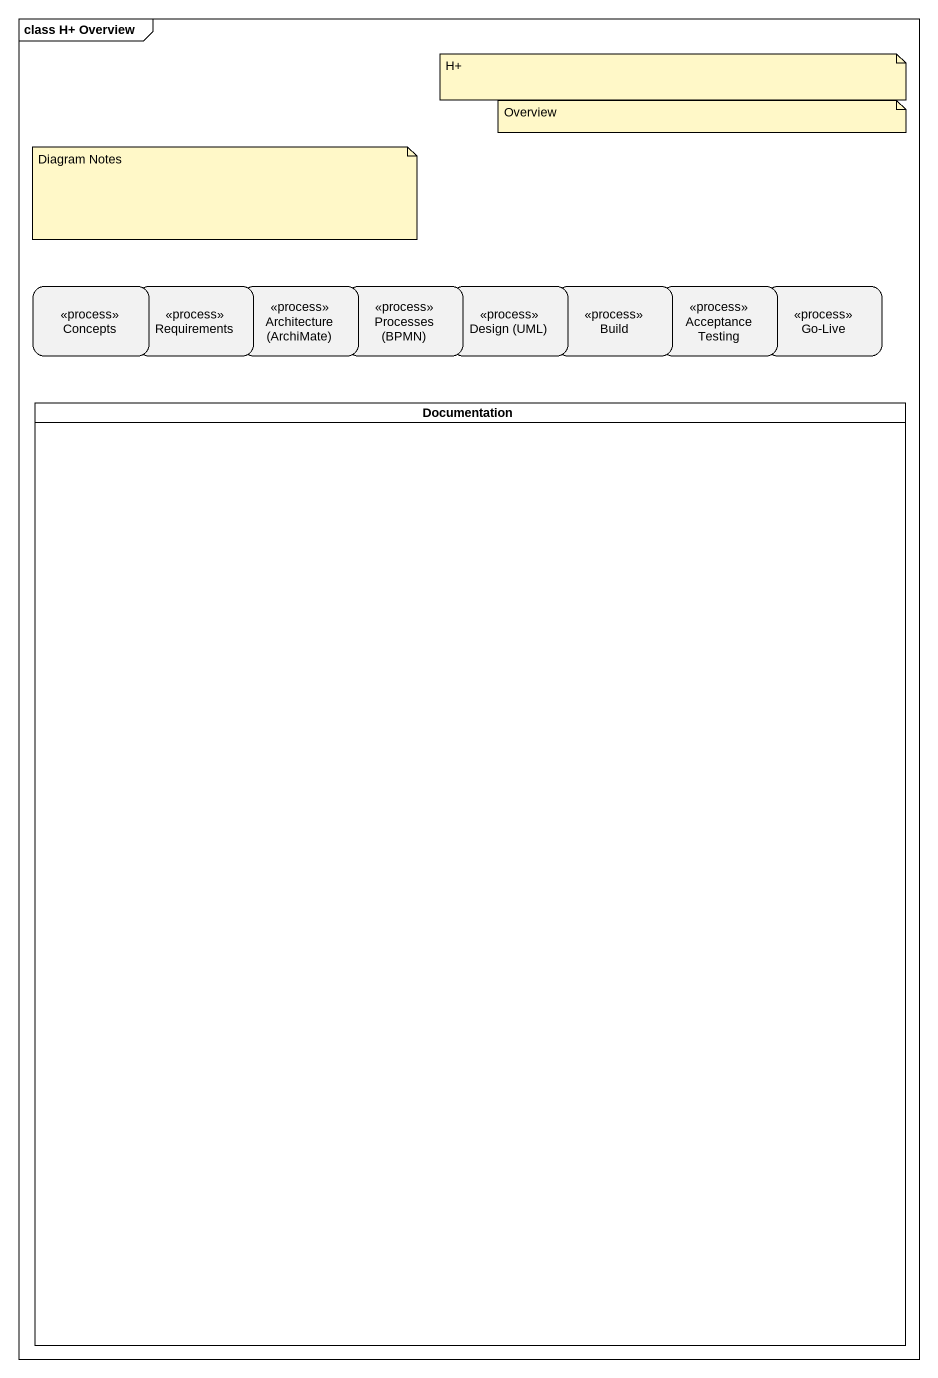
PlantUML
@startuml
mainframe class H+ Overview
hide empty description
state Concepts <<process>>
state Requirements <<process>>
state "Architecture (ArchiMate)" as Architecture_ArchiMate <<process>>
state "Processes (BPMN)" as Processes_BPMN <<process>>
state "Design (UML)" as Design_UML <<process>>
state Build <<process>>
state "Acceptance Testing" as Acceptance_Testing <<process>>
state "Go-Live" as Go_Live <<process>>
state Documentation <<partition>>
note as N1
  H+
end note
note as N2
  Overview
end note
note as N3
  Diagram Notes
end note
@enduml
